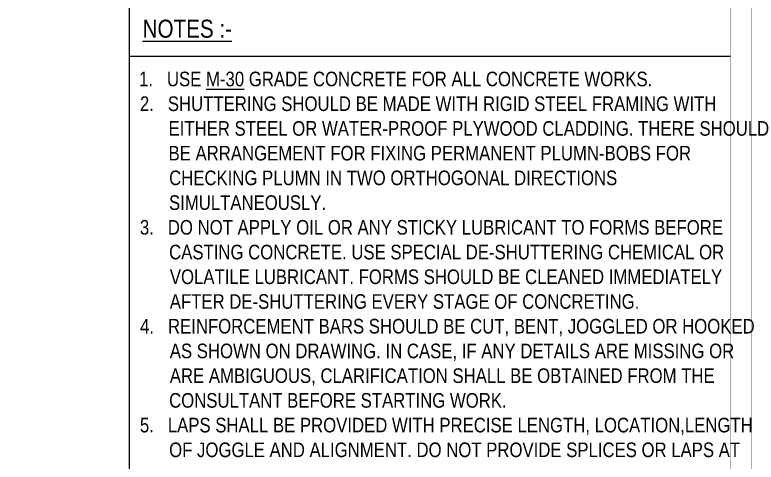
# Model space of a CAD drawing. Header units: millimetres. Extents: x 1112055 to 3390982, y -148532 to 766891.
# Drawn here: x 1998715 to 2021276, y 357075 to 370696 of the extents above; entities that cross this region are included whole.
import ezdxf

# ---------------------------------------------------------------- set-up
doc = ezdxf.new("R2010")
doc.units = ezdxf.units.MM
doc.layers.add('B TITLE BLOCK', color=250, linetype='Continuous', lineweight=0)
doc.styles.add('SWINC', font='swissc.ttf')

msp = doc.modelspace()

# ---------------------------------------------------------------- linework, layer by layer
at = {"layer": 'B TITLE BLOCK', "color": 250, "lineweight": 0}
for p, q in [((2002191.8, 382897.4), (2002191.8, 326043.3)), ((2002191.8, 369434.4), (2020494.4, 369434.4))]:
    msp.add_line(p, q, dxfattribs=at)
at = {"layer": 'B TITLE BLOCK', "color": 1, "const_width": 8.39}
msp.add_lwpolyline([(1923598.8, 383550.1), (2021147.1, 383550.1), (2021147.1, 215877.3), (1923598.8, 215877.3)], close=True, dxfattribs=at)
at = {"layer": 'B TITLE BLOCK', "color": 250, "lineweight": 0, "const_width": 8.39}
msp.add_lwpolyline([(1924251.4, 382897.4), (2020494.4, 382897.4), (2020494.4, 216529.9), (1924251.4, 216529.9)], close=True, dxfattribs=at)

# ---------------------------------------------------------------- texts
at = {"layer": 'B TITLE BLOCK', "color": 0, "lineweight": 0, "style": 'SWINC'}
for s, height, p in [('%%UNOTES :-', 547.754, (2002604.7, 369999.9)), ('1.   USE %%UM-30%%U GRADE CONCRETE FOR ALL CONCRETE WORKS.', 444.618, (2002495.4, 368519.9)), ('2.   SHUTTERING SHOULD BE MADE WITH RIGID STEEL FRAMING WITH', 444.618, (2002522.1, 367767.1)), ('EITHER STEEL OR WATER-PROOF PLYWOOD CLADDING. THERE SHOULD', 444.618, (2003393.6, 367014.4)), ('BE ARRANGEMENT FOR FIXING PERMANENT PLUMN-BOBS FOR', 444.618, (2003393.6, 366261.6)), ('CHECKING PLUMN IN TWO ORTHOGONAL DIRECTIONS', 444.618, (2003410.9, 365508.9)), ('SIMULTANEOUSLY.', 444.618, (2003406.8, 364756.1)), ('3.   DO NOT APPLY OIL OR ANY STICKY LUBRICANT TO FORMS BEFORE', 444.618, (2002521.9, 364003.3)), ('CASTING CONCRETE. USE SPECIAL DE-SHUTTERING CHEMICAL OR', 444.618, (2003410.9, 363250.6)), ('VOLATILE LUBRICANT. FORMS SHOULD BE CLEANED IMMEDIATELY', 444.618, (2003433, 362497.8)), ('AFTER DE-SHUTTERING EVERY STAGE OF CONCRETING.', 444.618, (2003431.6, 361745.1)), ('4.   REINFORCEMENT BARS SHOULD BE CUT, BENT, JOGGLED OR HOOKED', 444.618, (2002526.5, 360992.3)), ('AS SHOWN ON DRAWING. IN CASE, IF ANY DETAILS ARE MISSING OR', 444.618, (2003431.6, 360239.6)), ('ARE AMBIGUOUS, CLARIFICATION SHALL BE OBTAINED FROM THE', 444.618, (2003431.6, 359486.8)), ('CONSULTANT BEFORE STARTING WORK.', 444.618, (2003410.9, 358734.1)), ('5.   LAPS SHALL BE PROVIDED WITH PRECISE LENGTH, LOCATION,LENGTH', 444.618, (2002522.1, 357981.3)), ('OF JOGGLE AND ALIGNMENT. DO NOT PROVIDE SPLICES OR LAPS AT', 444.618, (2003410.9, 357228.6))]:
    msp.add_text(s, height=height, dxfattribs=at).set_placement(p)

doc.saveas('drawing.dxf')
